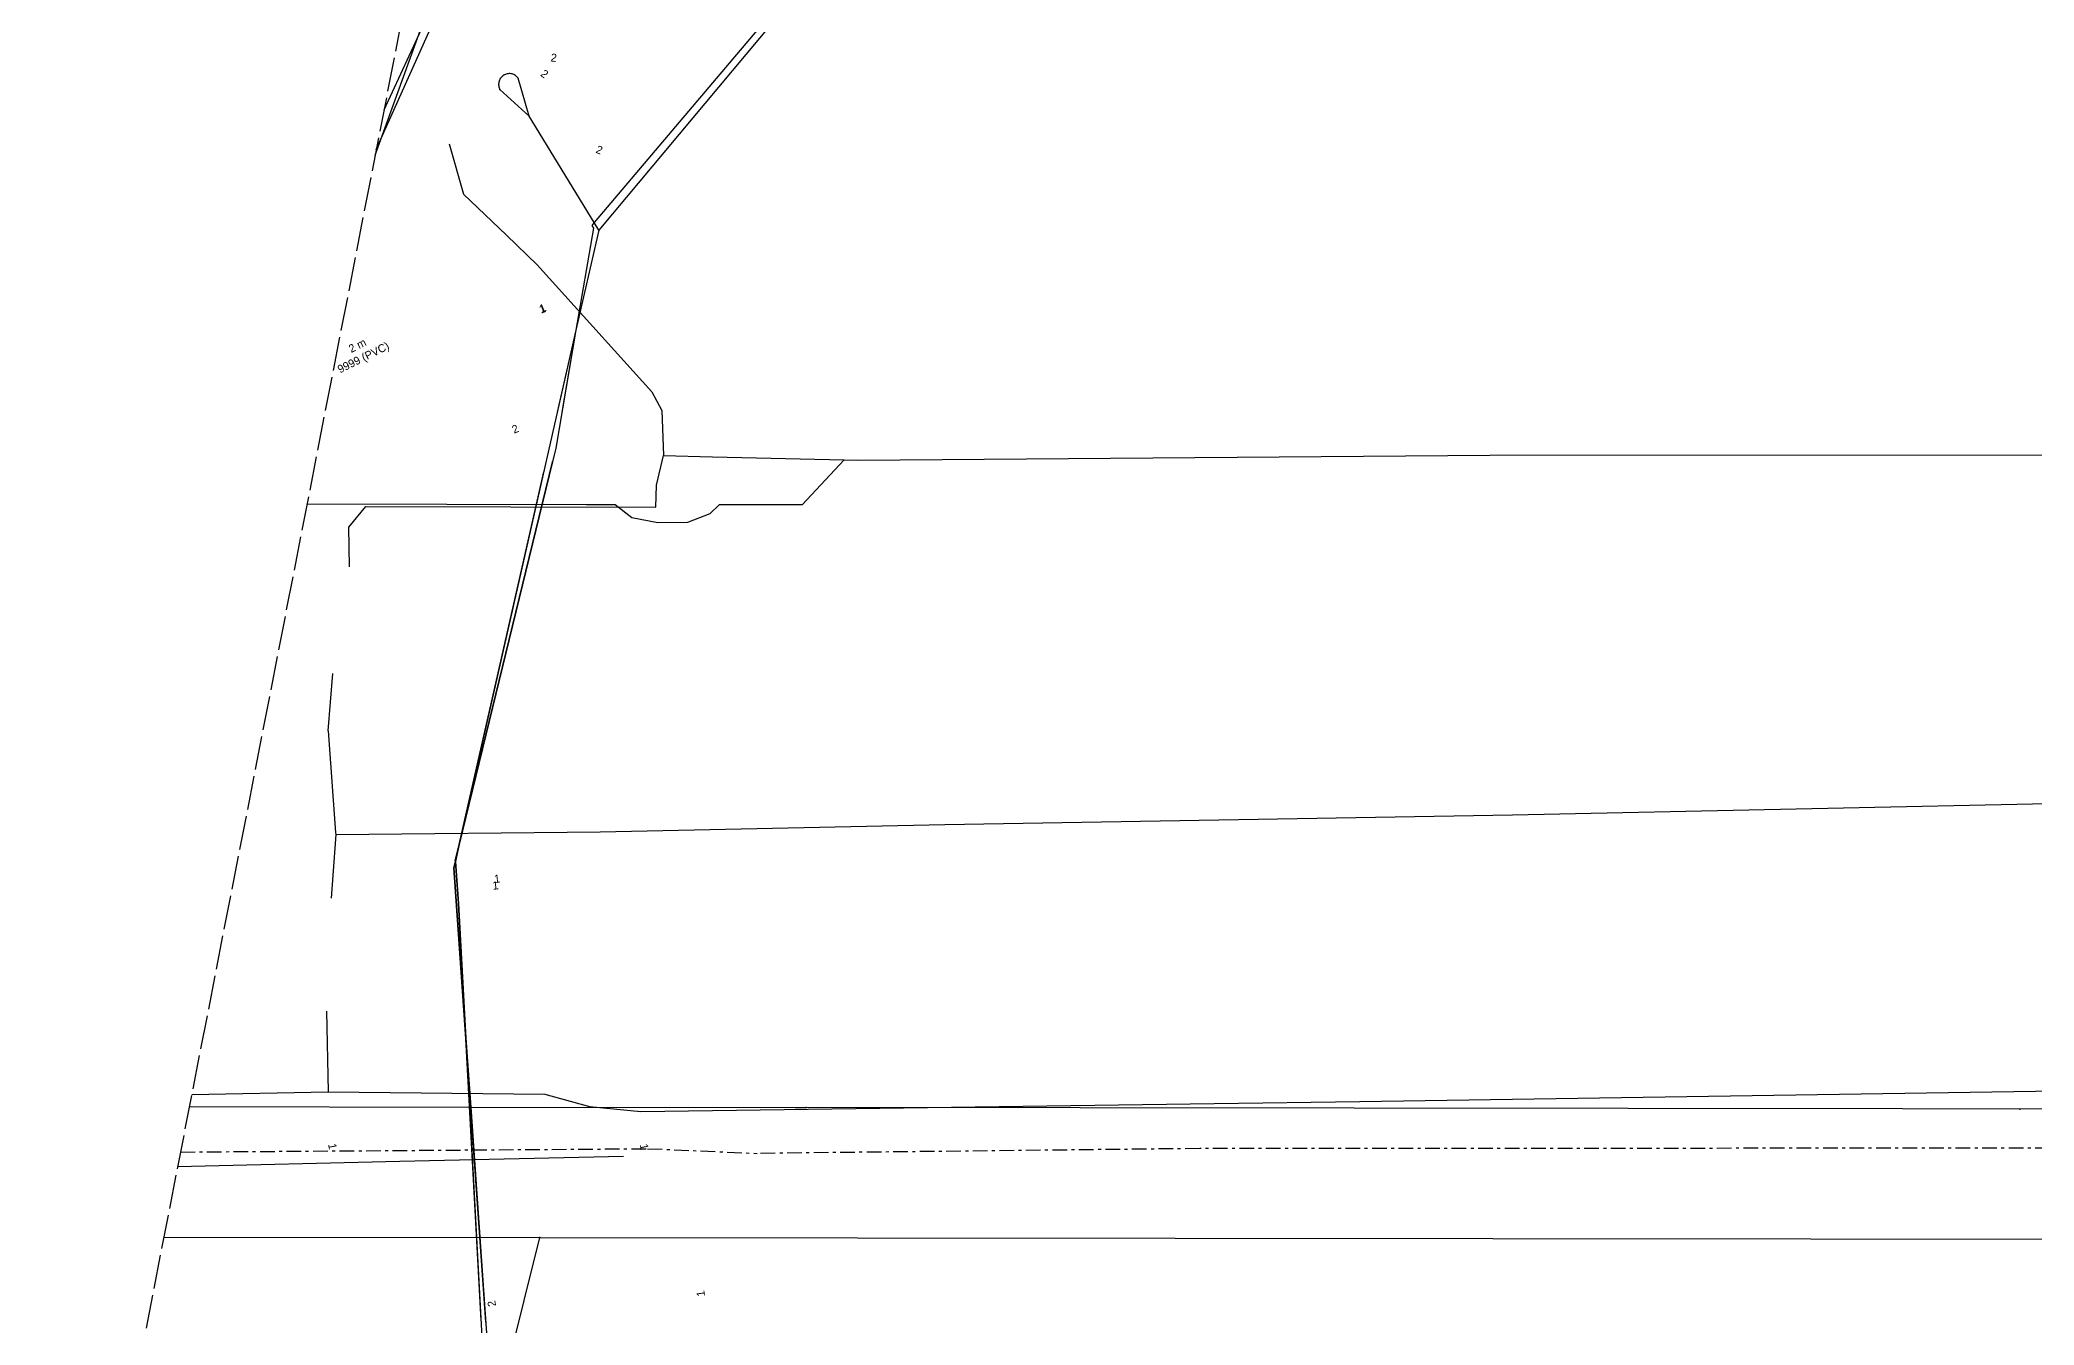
# Model space of a CAD drawing. Header units: metres. Extents: x -529 to 260, y -315 to 217.
# Drawn here: x -394.4 to -319.7, y 88.5 to 136.7 of the extents above; entities that cross this region are included whole.
import ezdxf

# ---------------------------------------------------------------- set-up
doc = ezdxf.new("R2010")
doc.units = ezdxf.units.M
doc.linetypes.add('DASHED', pattern=[1.524, 1.27, -0.254])
doc.linetypes.add('DISUSED', pattern=[0.9943, 0.55, -0.1666, 0.1111, -0.1666])
for name, color, linetype, true_color in [('GM0772_GWA_Appurtenance', 7, 'Continuous', 0xba38a8), ('GM0772_GWA_Rioolleiding', 7, 'Continuous', 0xba38a8), ('KA0000_OVG_Orientatiepolygoon', 7, 'Continuous', 0xff00ff), ('KL0004_DAT_Kabelbed', 7, 'Continuous', 0x00ff00), ('KL0004_DAT_Mantelbuis', 7, 'Continuous', 0x00ff00), ('KL0004_DAT_Telecommunicatiekabel', 7, 'Continuous', 0x00ff00), ('KL0004_ELS_Elektriciteitskabel', 7, 'Continuous', 0x960000), ('KL0004_ELS_Kabelbed', 7, 'Continuous', 0x960000), ('KL0004_ELS_Mantelbuis', 7, 'Continuous', 0x960000), ('KL0004_EMS_Elektriciteitskabel', 7, 'Continuous', 0xc80000), ('KL0004_EMS_Kabelbed', 7, 'Continuous', 0xc80000), ('KL0004_EMS_Mantelbuis', 7, 'Continuous', 0xc80000), ('KL1011_DAT_Annotatie', 7, 'Continuous', 0xffffff), ('KL1031_ELS_Elektriciteitskabel', 7, 'Continuous', 0x960000), ('KL1051_DAT_Annotatie', 7, 'Continuous', 0xffffff), ('KL1051_DAT_Appurtenance', 7, 'Continuous', 0x00ff00), ('KL1051_DAT_Kabelbed', 7, 'Continuous', 0x00ff00), ('KL1051_DAT_Mantelbuis', 7, 'Continuous', 0x00ff00)]:
    doc.layers.add(name, color=color, linetype=linetype, true_color=true_color)

msp = doc.modelspace()

# ---------------------------------------------------------------- linework, layer by layer
at = {"layer": 'GM0772_GWA_Appurtenance'}
msp.add_point((-375.684, 91.781), dxfattribs=at)
at = {"layer": 'GM0772_GWA_Rioolleiding', "linetype": 'CONTINUOUS'}
for points in [[(-381.863, 132.345), (-368.441, 169.453)], [(-389.784, 91.795), (-375.684, 91.781)], [(-378.628, 79.984), (-375.684, 91.781)], [(-375.684, 91.781), (-292.329, 91.698)]]:
    msp.add_lwpolyline(points, dxfattribs=at)
at = {"layer": 'KA0000_OVG_Orientatiepolygoon', "linetype": 'DASHED'}
msp.add_lwpolyline([(212.467, 216.691), (-371.799, 183.859), (-469.178, -314.621), (251.501, 5.16), (212.467, 216.691)], close=True, dxfattribs=at)
at = {"layer": 'KL0004_DAT_Kabelbed', "linetype": 'CONTINUOUS'}
for points in [[(-388.738, 97.15), (-383.624, 97.25)], [(-383.624, 97.25), (-375.5, 97.152), (-373.831, 96.693), (-371.905, 96.506), (-350.417, 96.802), (-344.952, 96.877), (-317.995, 97.297)]]:
    msp.add_lwpolyline(points, dxfattribs=at)
at = {"layer": 'KL0004_DAT_Mantelbuis', "linetype": 'CONTINUOUS'}
for points in [[(-388.738, 97.15), (-383.624, 97.25)], [(-383.624, 97.25), (-375.5, 97.152), (-373.831, 96.693), (-371.905, 96.506), (-350.417, 96.802), (-344.952, 96.877), (-317.995, 97.297)]]:
    msp.add_lwpolyline(points, dxfattribs=at)
at = {"layer": 'KL0004_DAT_Telecommunicatiekabel', "linetype": 'CONTINUOUS'}
for points in [[(-388.738, 97.15), (-383.624, 97.25)], [(-388.738, 97.15), (-383.624, 97.25)], [(-388.738, 97.15), (-383.624, 97.25)], [(-388.738, 97.15), (-383.624, 97.25)], [(-388.738, 97.15), (-383.624, 97.25)], [(-388.738, 97.15), (-383.624, 97.25)], [(-388.738, 97.15), (-383.624, 97.25)], [(-388.738, 97.15), (-383.624, 97.25)], [(-388.738, 97.15), (-383.624, 97.25)], [(-388.738, 97.15), (-383.624, 97.25)], [(-388.738, 97.15), (-383.624, 97.25)], [(-388.738, 97.15), (-383.624, 97.25)], [(-388.738, 97.15), (-383.624, 97.25)], [(-388.738, 97.15), (-383.624, 97.25)], [(-388.738, 97.15), (-383.624, 97.25)], [(-388.738, 97.15), (-383.624, 97.25)], [(-388.738, 97.15), (-383.624, 97.25)], [(-388.738, 97.15), (-383.624, 97.25)], [(-388.738, 97.15), (-383.624, 97.25)], [(-388.738, 97.15), (-383.624, 97.25)], [(-388.738, 97.15), (-383.624, 97.25)], [(-388.738, 97.15), (-383.624, 97.25)], [(-388.738, 97.15), (-383.624, 97.25)], [(-388.738, 97.15), (-383.624, 97.25)], [(-388.738, 97.15), (-383.624, 97.25)], [(-388.738, 97.15), (-383.624, 97.25)], [(-383.624, 97.25), (-375.5, 97.152), (-373.831, 96.693), (-371.905, 96.506), (-350.417, 96.802), (-344.952, 96.877), (-317.995, 97.297)], [(-383.624, 97.25), (-375.5, 97.152), (-373.831, 96.693), (-371.905, 96.506), (-350.417, 96.802), (-344.952, 96.877), (-317.995, 97.297)], [(-383.624, 97.25), (-375.5, 97.152), (-373.831, 96.693), (-371.905, 96.506), (-350.417, 96.802), (-344.952, 96.877), (-317.995, 97.297)], [(-383.624, 97.25), (-375.5, 97.152), (-373.831, 96.693), (-371.905, 96.506), (-350.417, 96.802), (-344.952, 96.877), (-317.995, 97.297)], [(-383.624, 97.25), (-375.5, 97.152), (-373.831, 96.693), (-371.905, 96.506), (-350.417, 96.802), (-344.952, 96.877), (-317.995, 97.297)], [(-383.624, 97.25), (-375.5, 97.152), (-373.831, 96.693), (-371.905, 96.506), (-350.417, 96.802), (-344.952, 96.877), (-317.995, 97.297)], [(-383.624, 97.25), (-375.5, 97.152), (-373.831, 96.693), (-371.905, 96.506), (-350.417, 96.802), (-344.952, 96.877), (-317.995, 97.297)], [(-383.624, 97.25), (-375.5, 97.152), (-373.831, 96.693), (-371.905, 96.506), (-350.417, 96.802), (-344.952, 96.877), (-317.995, 97.297)], [(-383.624, 97.25), (-375.5, 97.152), (-373.831, 96.693), (-371.905, 96.506), (-350.417, 96.802), (-344.952, 96.877), (-317.995, 97.297)], [(-383.624, 97.25), (-375.5, 97.152), (-373.831, 96.693), (-371.905, 96.506), (-350.417, 96.802), (-344.952, 96.877), (-317.995, 97.297)], [(-383.624, 97.25), (-375.5, 97.152), (-373.831, 96.693), (-371.905, 96.506), (-350.417, 96.802), (-344.952, 96.877), (-317.995, 97.297)], [(-383.624, 97.25), (-375.5, 97.152), (-373.831, 96.693), (-371.905, 96.506), (-350.417, 96.802), (-344.952, 96.877), (-317.995, 97.297)], [(-383.624, 97.25), (-375.5, 97.152), (-373.831, 96.693), (-371.905, 96.506), (-350.417, 96.802), (-344.952, 96.877), (-317.995, 97.297)], [(-383.624, 97.25), (-375.5, 97.152), (-373.831, 96.693), (-371.905, 96.506), (-350.417, 96.802), (-344.952, 96.877), (-317.995, 97.297)], [(-383.624, 97.25), (-375.5, 97.152), (-373.831, 96.693), (-371.905, 96.506), (-350.417, 96.802), (-344.952, 96.877), (-317.995, 97.297)], [(-383.624, 97.25), (-375.5, 97.152), (-373.831, 96.693), (-371.905, 96.506), (-350.417, 96.802), (-344.952, 96.877), (-317.995, 97.297)], [(-383.624, 97.25), (-375.5, 97.152), (-373.831, 96.693), (-371.905, 96.506), (-350.417, 96.802), (-344.952, 96.877), (-317.995, 97.297)], [(-383.624, 97.25), (-375.5, 97.152), (-373.831, 96.693), (-371.905, 96.506), (-350.417, 96.802), (-344.952, 96.877), (-317.995, 97.297)], [(-383.624, 97.25), (-375.5, 97.152), (-373.831, 96.693), (-371.905, 96.506), (-350.417, 96.802), (-344.952, 96.877), (-317.995, 97.297)], [(-383.624, 97.25), (-375.5, 97.152), (-373.831, 96.693), (-371.905, 96.506), (-350.417, 96.802), (-344.952, 96.877), (-317.995, 97.297)], [(-383.624, 97.25), (-375.5, 97.152), (-373.831, 96.693), (-371.905, 96.506), (-350.417, 96.802), (-344.952, 96.877), (-317.995, 97.297)], [(-383.624, 97.25), (-375.5, 97.152), (-373.831, 96.693), (-371.905, 96.506), (-350.417, 96.802), (-344.952, 96.877), (-317.995, 97.297)], [(-383.624, 97.25), (-375.5, 97.152), (-373.831, 96.693), (-371.905, 96.506), (-350.417, 96.802), (-344.952, 96.877), (-317.995, 97.297)], [(-383.624, 97.25), (-375.5, 97.152), (-373.831, 96.693), (-371.905, 96.506), (-350.417, 96.802), (-344.952, 96.877), (-317.995, 97.297)], [(-383.624, 97.25), (-375.5, 97.152), (-373.831, 96.693), (-371.905, 96.506), (-350.417, 96.802), (-344.952, 96.877), (-317.995, 97.297)], [(-383.624, 97.25), (-375.5, 97.152), (-373.831, 96.693), (-371.905, 96.506), (-350.417, 96.802), (-344.952, 96.877), (-317.995, 97.297)]]:
    msp.add_lwpolyline(points, dxfattribs=at)
at = {"layer": 'KL0004_ELS_Elektriciteitskabel', "linetype": 'CONTINUOUS'}
for points in [[(-379.09, 132.777), (-378.548, 130.886), (-376.932, 129.351), (-375.788, 128.237), (-375.106, 127.477)], [(-375.106, 127.477), (-371.486, 123.486), (-371.11, 122.779), (-371.054, 121.089)], [(-364.281, 120.928), (-363.771, 120.915), (-340.074, 121.102), (-317.939, 121.12)], [(-364.281, 120.928), (-363.771, 120.915), (-340.074, 121.102), (-317.939, 121.12)], [(-364.281, 120.928), (-363.771, 120.915), (-340.074, 121.102), (-317.939, 121.12)], [(-364.281, 120.928), (-363.771, 120.915), (-340.074, 121.102), (-317.939, 121.12)], [(-364.281, 120.928), (-363.771, 120.915), (-340.074, 121.102), (-317.939, 121.12)], [(-364.281, 120.928), (-363.771, 120.915), (-340.074, 121.102), (-317.939, 121.12)], [(-364.281, 120.928), (-363.771, 120.915), (-340.074, 121.102), (-317.939, 121.12)], [(-364.281, 120.928), (-363.771, 120.915), (-340.074, 121.102), (-317.939, 121.12)], [(-364.281, 120.928), (-363.771, 120.915), (-340.074, 121.102), (-317.939, 121.12)], [(-364.281, 120.928), (-363.771, 120.915), (-340.074, 121.102), (-317.939, 121.12)], [(-364.281, 120.928), (-363.771, 120.915), (-340.074, 121.102), (-317.939, 121.12)], [(-364.281, 120.928), (-363.771, 120.915), (-340.074, 121.102), (-317.939, 121.12)], [(-364.281, 120.928), (-363.771, 120.915), (-340.074, 121.102), (-317.939, 121.12)], [(-364.281, 120.928), (-363.771, 120.915), (-340.074, 121.102), (-317.939, 121.12)], [(-364.281, 120.928), (-363.771, 120.915), (-340.074, 121.102), (-317.939, 121.12)], [(-364.281, 120.928), (-363.771, 120.915), (-340.074, 121.102), (-317.939, 121.12)], [(-371.312, 119.986), (-371.054, 121.089)], [(-371.054, 121.089), (-369.213, 121.046), (-364.281, 120.928)], [(-371.054, 121.089), (-369.213, 121.046), (-364.281, 120.928)], [(-371.054, 121.089), (-369.213, 121.046), (-364.281, 120.928)], [(-371.054, 121.089), (-369.213, 121.046), (-364.281, 120.928)], [(-364.281, 120.928), (-365.856, 119.245)], [(-364.281, 120.928), (-365.856, 119.245)], [(-364.281, 120.928), (-365.856, 119.245)], [(-364.281, 120.928), (-365.856, 119.245)], [(-364.281, 120.928), (-365.856, 119.245)], [(-364.281, 120.928), (-365.856, 119.245)], [(-364.281, 120.928), (-365.856, 119.245)], [(-364.281, 120.928), (-365.856, 119.245)], [(-364.281, 120.928), (-365.856, 119.245)], [(-364.281, 120.928), (-365.856, 119.245)], [(-364.281, 120.928), (-365.856, 119.245)], [(-364.281, 120.928), (-365.856, 119.245)], [(-364.281, 120.928), (-365.856, 119.245)], [(-364.281, 120.928), (-365.856, 119.245)], [(-364.281, 120.928), (-365.856, 119.245)], [(-364.281, 120.928), (-365.856, 119.245)], [(-382.212, 119.183), (-371.343, 119.156), (-371.312, 119.986)], [(-382.212, 119.183), (-371.343, 119.156), (-371.312, 119.986)], [(-384.415, 119.282), (-373.94, 119.261)], [(-384.415, 119.282), (-373.94, 119.261)], [(-384.415, 119.282), (-373.94, 119.261)], [(-384.415, 119.282), (-373.94, 119.261)], [(-384.415, 119.282), (-373.94, 119.261)], [(-384.415, 119.282), (-373.94, 119.261)], [(-384.415, 119.282), (-373.94, 119.261)], [(-384.415, 119.282), (-373.94, 119.261)], [(-384.415, 119.282), (-373.94, 119.261)], [(-384.415, 119.282), (-373.94, 119.261)], [(-384.415, 119.282), (-373.94, 119.261)], [(-384.415, 119.282), (-373.94, 119.261)], [(-384.415, 119.282), (-373.94, 119.261)], [(-384.415, 119.282), (-373.94, 119.261)], [(-384.415, 119.282), (-373.94, 119.261)], [(-384.415, 119.282), (-373.94, 119.261)], [(-382.829, 116.919), (-382.845, 118.406), (-382.212, 119.183)], [(-373.94, 119.261), (-372.867, 119.259), (-372.235, 118.766), (-371.266, 118.589), (-370.144, 118.599), (-369.305, 118.918), (-368.961, 119.251)], [(-373.94, 119.261), (-372.867, 119.259), (-372.235, 118.766), (-371.266, 118.589), (-370.144, 118.599), (-369.305, 118.918), (-368.961, 119.251)], [(-373.94, 119.261), (-372.867, 119.259), (-372.235, 118.766), (-371.266, 118.589), (-370.144, 118.599), (-369.305, 118.918), (-368.961, 119.251)], [(-373.94, 119.261), (-372.867, 119.259), (-372.235, 118.766), (-371.266, 118.589), (-370.144, 118.599), (-369.305, 118.918), (-368.961, 119.251)], [(-373.94, 119.261), (-372.867, 119.259), (-372.235, 118.766), (-371.266, 118.589), (-370.144, 118.599), (-369.305, 118.918), (-368.961, 119.251)], [(-373.94, 119.261), (-372.867, 119.259), (-372.235, 118.766), (-371.266, 118.589), (-370.144, 118.599), (-369.305, 118.918), (-368.961, 119.251)], [(-373.94, 119.261), (-372.867, 119.259), (-372.235, 118.766), (-371.266, 118.589), (-370.144, 118.599), (-369.305, 118.918), (-368.961, 119.251)], [(-373.94, 119.261), (-372.867, 119.259), (-372.235, 118.766), (-371.266, 118.589), (-370.144, 118.599), (-369.305, 118.918), (-368.961, 119.251)], [(-373.94, 119.261), (-372.867, 119.259), (-372.235, 118.766), (-371.266, 118.589), (-370.144, 118.599), (-369.305, 118.918), (-368.961, 119.251)], [(-373.94, 119.261), (-372.867, 119.259), (-372.235, 118.766), (-371.266, 118.589), (-370.144, 118.599), (-369.305, 118.918), (-368.961, 119.251)], [(-373.94, 119.261), (-372.867, 119.259), (-372.235, 118.766), (-371.266, 118.589), (-370.144, 118.599), (-369.305, 118.918), (-368.961, 119.251)], [(-373.94, 119.261), (-372.867, 119.259), (-372.235, 118.766), (-371.266, 118.589), (-370.144, 118.599), (-369.305, 118.918), (-368.961, 119.251)], [(-373.94, 119.261), (-372.867, 119.259), (-372.235, 118.766), (-371.266, 118.589), (-370.144, 118.599), (-369.305, 118.918), (-368.961, 119.251)], [(-373.94, 119.261), (-372.867, 119.259), (-372.235, 118.766), (-371.266, 118.589), (-370.144, 118.599), (-369.305, 118.918), (-368.961, 119.251)], [(-373.94, 119.261), (-372.867, 119.259), (-372.235, 118.766), (-371.266, 118.589), (-370.144, 118.599), (-369.305, 118.918), (-368.961, 119.251)], [(-373.94, 119.261), (-372.867, 119.259), (-372.235, 118.766), (-371.266, 118.589), (-370.144, 118.599), (-369.305, 118.918), (-368.961, 119.251)], [(-365.856, 119.245), (-368.961, 119.251)], [(-365.856, 119.245), (-368.961, 119.251)], [(-365.856, 119.245), (-368.961, 119.251)], [(-365.856, 119.245), (-368.961, 119.251)], [(-365.856, 119.245), (-368.961, 119.251)], [(-365.856, 119.245), (-368.961, 119.251)], [(-365.856, 119.245), (-368.961, 119.251)], [(-365.856, 119.245), (-368.961, 119.251)], [(-365.856, 119.245), (-368.961, 119.251)], [(-365.856, 119.245), (-368.961, 119.251)], [(-365.856, 119.245), (-368.961, 119.251)], [(-365.856, 119.245), (-368.961, 119.251)], [(-365.856, 119.245), (-368.961, 119.251)], [(-365.856, 119.245), (-368.961, 119.251)], [(-365.856, 119.245), (-368.961, 119.251)], [(-365.856, 119.245), (-368.961, 119.251)], [(-383.627, 110.777), (-383.444, 112.929)], [(-383.627, 110.777), (-383.345, 106.958), (-383.341, 106.883)], [(-383.627, 110.777), (-383.345, 106.958), (-383.341, 106.883)], [(-383.341, 106.883), (-373.422, 106.988), (-360.507, 107.266), (-339.225, 107.624), (-317.969, 108.071)], [(-383.341, 106.883), (-373.422, 106.988), (-360.507, 107.266), (-339.225, 107.624), (-317.969, 108.071)], [(-383.341, 106.883), (-373.422, 106.988), (-360.507, 107.266), (-339.225, 107.624), (-317.969, 108.071)], [(-383.341, 106.883), (-373.422, 106.988), (-360.507, 107.266), (-339.225, 107.624), (-317.969, 108.071)], [(-383.341, 106.883), (-383.512, 104.497)], [(-383.683, 100.262), (-383.624, 97.25)], [(-388.738, 97.15), (-383.624, 97.25)], [(-388.738, 97.15), (-383.624, 97.25)], [(-388.738, 97.15), (-383.624, 97.25)], [(-388.738, 97.15), (-383.624, 97.25)], [(-388.738, 97.15), (-383.624, 97.25)], [(-388.738, 97.15), (-383.624, 97.25)], [(-388.738, 97.15), (-383.624, 97.25)], [(-388.738, 97.15), (-383.624, 97.25)], [(-388.738, 97.15), (-383.624, 97.25)], [(-388.738, 97.15), (-383.624, 97.25)], [(-388.738, 97.15), (-383.624, 97.25)], [(-388.738, 97.15), (-383.624, 97.25)], [(-388.738, 97.15), (-383.624, 97.25)], [(-388.738, 97.15), (-383.624, 97.25)], [(-388.738, 97.15), (-383.624, 97.25)], [(-388.738, 97.15), (-383.624, 97.25)], [(-383.624, 97.25), (-375.5, 97.152), (-373.831, 96.693), (-371.905, 96.506), (-350.417, 96.802), (-344.952, 96.877), (-317.995, 97.297)], [(-383.624, 97.25), (-375.5, 97.152), (-373.831, 96.693), (-371.905, 96.506), (-350.417, 96.802), (-344.952, 96.877), (-317.995, 97.297)], [(-383.624, 97.25), (-375.5, 97.152), (-373.831, 96.693), (-371.905, 96.506), (-350.417, 96.802), (-344.952, 96.877), (-317.995, 97.297)], [(-383.624, 97.25), (-375.5, 97.152), (-373.831, 96.693), (-371.905, 96.506), (-350.417, 96.802), (-344.952, 96.877), (-317.995, 97.297)], [(-383.624, 97.25), (-375.5, 97.152), (-373.831, 96.693), (-371.905, 96.506), (-350.417, 96.802), (-344.952, 96.877), (-317.995, 97.297)], [(-383.624, 97.25), (-375.5, 97.152), (-373.831, 96.693), (-371.905, 96.506), (-350.417, 96.802), (-344.952, 96.877), (-317.995, 97.297)], [(-383.624, 97.25), (-375.5, 97.152), (-373.831, 96.693), (-371.905, 96.506), (-350.417, 96.802), (-344.952, 96.877), (-317.995, 97.297)], [(-383.624, 97.25), (-375.5, 97.152), (-373.831, 96.693), (-371.905, 96.506), (-350.417, 96.802), (-344.952, 96.877), (-317.995, 97.297)], [(-383.624, 97.25), (-375.5, 97.152), (-373.831, 96.693), (-371.905, 96.506), (-350.417, 96.802), (-344.952, 96.877), (-317.995, 97.297)], [(-383.624, 97.25), (-375.5, 97.152), (-373.831, 96.693), (-371.905, 96.506), (-350.417, 96.802), (-344.952, 96.877), (-317.995, 97.297)], [(-383.624, 97.25), (-375.5, 97.152), (-373.831, 96.693), (-371.905, 96.506), (-350.417, 96.802), (-344.952, 96.877), (-317.995, 97.297)], [(-383.624, 97.25), (-375.5, 97.152), (-373.831, 96.693), (-371.905, 96.506), (-350.417, 96.802), (-344.952, 96.877), (-317.995, 97.297)], [(-383.624, 97.25), (-375.5, 97.152), (-373.831, 96.693), (-371.905, 96.506), (-350.417, 96.802), (-344.952, 96.877), (-317.995, 97.297)], [(-383.624, 97.25), (-375.5, 97.152), (-373.831, 96.693), (-371.905, 96.506), (-350.417, 96.802), (-344.952, 96.877), (-317.995, 97.297)], [(-383.624, 97.25), (-375.5, 97.152), (-373.831, 96.693), (-371.905, 96.506), (-350.417, 96.802), (-344.952, 96.877), (-317.995, 97.297)], [(-383.624, 97.25), (-375.5, 97.152), (-373.831, 96.693), (-371.905, 96.506), (-350.417, 96.802), (-344.952, 96.877), (-317.995, 97.297)], [(-383.624, 97.25), (-375.5, 97.152), (-373.831, 96.693), (-371.905, 96.506), (-350.417, 96.802), (-344.952, 96.877), (-317.995, 97.297)], [(-383.624, 97.25), (-375.5, 97.152), (-373.831, 96.693), (-371.905, 96.506), (-350.417, 96.802), (-344.952, 96.877), (-317.995, 97.297)], [(-380.936, 94.629), (-389.268, 94.435)], [(-380.936, 94.629), (-389.268, 94.435)], [(-372.558, 94.823), (-380.936, 94.629)], [(-372.558, 94.823), (-380.936, 94.629)]]:
    msp.add_lwpolyline(points, dxfattribs=at)
at = {"layer": 'KL0004_ELS_Kabelbed', "linetype": 'CONTINUOUS'}
for points in [[(-379.09, 132.777), (-378.548, 130.886), (-376.932, 129.351), (-375.788, 128.237), (-375.106, 127.477)], [(-375.106, 127.477), (-371.486, 123.486), (-371.11, 122.779), (-371.054, 121.089)], [(-364.281, 120.928), (-363.771, 120.915), (-340.074, 121.102), (-317.939, 121.12)], [(-371.312, 119.986), (-371.054, 121.089)], [(-371.054, 121.089), (-369.213, 121.046), (-364.281, 120.928)], [(-364.281, 120.928), (-365.856, 119.245)], [(-382.212, 119.183), (-371.343, 119.156), (-371.312, 119.986)], [(-384.415, 119.282), (-373.94, 119.261)], [(-382.829, 116.919), (-382.845, 118.406), (-382.212, 119.183)], [(-373.94, 119.261), (-372.867, 119.259), (-372.235, 118.766), (-371.266, 118.589), (-370.144, 118.599), (-369.305, 118.918), (-368.961, 119.251)], [(-365.856, 119.245), (-368.961, 119.251)], [(-383.627, 110.777), (-383.444, 112.929)], [(-383.627, 110.777), (-383.345, 106.958), (-383.341, 106.883)], [(-383.341, 106.883), (-373.422, 106.988), (-360.507, 107.266), (-339.225, 107.624), (-317.969, 108.071)], [(-383.341, 106.883), (-383.512, 104.497)], [(-383.683, 100.262), (-383.624, 97.25)], [(-388.738, 97.15), (-383.624, 97.25)], [(-383.624, 97.25), (-375.5, 97.152), (-373.831, 96.693), (-371.905, 96.506), (-350.417, 96.802), (-344.952, 96.877), (-317.995, 97.297)], [(-380.936, 94.629), (-389.268, 94.435)], [(-372.558, 94.823), (-380.936, 94.629)]]:
    msp.add_lwpolyline(points, dxfattribs=at)
at = {"layer": 'KL0004_ELS_Mantelbuis', "linetype": 'CONTINUOUS'}
for points in [[(-364.281, 120.928), (-363.771, 120.915), (-340.074, 121.102), (-317.939, 121.12)], [(-371.054, 121.089), (-369.213, 121.046), (-364.281, 120.928)], [(-364.281, 120.928), (-365.856, 119.245)], [(-382.212, 119.183), (-371.343, 119.156), (-371.312, 119.986)], [(-384.415, 119.282), (-373.94, 119.261)], [(-373.94, 119.261), (-372.867, 119.259), (-372.235, 118.766), (-371.266, 118.589), (-370.144, 118.599), (-369.305, 118.918), (-368.961, 119.251)], [(-365.856, 119.245), (-368.961, 119.251)], [(-383.627, 110.777), (-383.345, 106.958), (-383.341, 106.883)], [(-383.341, 106.883), (-373.422, 106.988), (-360.507, 107.266), (-339.225, 107.624), (-317.969, 108.071)], [(-388.738, 97.15), (-383.624, 97.25)], [(-383.624, 97.25), (-375.5, 97.152), (-373.831, 96.693), (-371.905, 96.506), (-350.417, 96.802), (-344.952, 96.877), (-317.995, 97.297)], [(-380.936, 94.629), (-389.268, 94.435)], [(-372.558, 94.823), (-380.936, 94.629)]]:
    msp.add_lwpolyline(points, dxfattribs=at)
at = {"layer": 'KL0004_EMS_Elektriciteitskabel', "linetype": 'CONTINUOUS'}
for points in [[(-364.281, 120.928), (-363.771, 120.915), (-340.074, 121.102), (-317.939, 121.12)], [(-364.281, 120.928), (-363.771, 120.915), (-340.074, 121.102), (-317.939, 121.12)], [(-364.281, 120.928), (-365.856, 119.245)], [(-364.281, 120.928), (-365.856, 119.245)], [(-384.415, 119.282), (-373.94, 119.261)], [(-384.415, 119.282), (-373.94, 119.261)], [(-373.94, 119.261), (-372.867, 119.259), (-372.235, 118.766), (-371.266, 118.589), (-370.144, 118.599), (-369.305, 118.918), (-368.961, 119.251)], [(-373.94, 119.261), (-372.867, 119.259), (-372.235, 118.766), (-371.266, 118.589), (-370.144, 118.599), (-369.305, 118.918), (-368.961, 119.251)], [(-365.856, 119.245), (-368.961, 119.251)], [(-365.856, 119.245), (-368.961, 119.251)], [(-388.738, 97.15), (-383.624, 97.25)], [(-388.738, 97.15), (-383.624, 97.25)], [(-383.624, 97.25), (-375.5, 97.152), (-373.831, 96.693), (-371.905, 96.506), (-350.417, 96.802), (-344.952, 96.877), (-317.995, 97.297)], [(-383.624, 97.25), (-375.5, 97.152), (-373.831, 96.693), (-371.905, 96.506), (-350.417, 96.802), (-344.952, 96.877), (-317.995, 97.297)]]:
    msp.add_lwpolyline(points, dxfattribs=at)
at = {"layer": 'KL0004_EMS_Kabelbed', "linetype": 'CONTINUOUS'}
for points in [[(-364.281, 120.928), (-363.771, 120.915), (-340.074, 121.102), (-317.939, 121.12)], [(-364.281, 120.928), (-365.856, 119.245)], [(-384.415, 119.282), (-373.94, 119.261)], [(-373.94, 119.261), (-372.867, 119.259), (-372.235, 118.766), (-371.266, 118.589), (-370.144, 118.599), (-369.305, 118.918), (-368.961, 119.251)], [(-365.856, 119.245), (-368.961, 119.251)], [(-388.738, 97.15), (-383.624, 97.25)], [(-383.624, 97.25), (-375.5, 97.152), (-373.831, 96.693), (-371.905, 96.506), (-350.417, 96.802), (-344.952, 96.877), (-317.995, 97.297)]]:
    msp.add_lwpolyline(points, dxfattribs=at)
at = {"layer": 'KL0004_EMS_Mantelbuis', "linetype": 'CONTINUOUS'}
for points in [[(-364.281, 120.928), (-363.771, 120.915), (-340.074, 121.102), (-317.939, 121.12)], [(-364.281, 120.928), (-365.856, 119.245)], [(-384.415, 119.282), (-373.94, 119.261)], [(-373.94, 119.261), (-372.867, 119.259), (-372.235, 118.766), (-371.266, 118.589), (-370.144, 118.599), (-369.305, 118.918), (-368.961, 119.251)], [(-365.856, 119.245), (-368.961, 119.251)], [(-388.738, 97.15), (-383.624, 97.25)], [(-383.624, 97.25), (-375.5, 97.152), (-373.831, 96.693), (-371.905, 96.506), (-350.417, 96.802), (-344.952, 96.877), (-317.995, 97.297)]]:
    msp.add_lwpolyline(points, dxfattribs=at)
at = {"layer": 'KL1031_ELS_Elektriciteitskabel', "linetype": 'DISUSED'}
for points in [[(-389.16, 94.989), (-371.647, 95.114), (-367.548, 94.936)], [(234.612, 76.846), (181.482, 84.187), (174.352, 86.379), (171.338, 87.264), (169.516, 87.641), (166.976, 88.047), (164.457, 88.478), (161.538, 88.849), (157.644, 89.244), (153.36, 89.77), (151.294, 90.009), (142.823, 90.784), (140.838, 90.855), (36.8, 93.655), (26.115, 94.192), (-143.514, 94.721), (-186.431, 94.832), (-216.489, 95.172), (-226.907, 95), (-251.475, 95.159), (-350.955, 95.119), (-367.548, 94.936)]]:
    msp.add_lwpolyline(points, dxfattribs=at)
at = {"layer": 'KL1051_DAT_Appurtenance'}
for p in [(-377.185, 134.81), (-376.088, 133.808), (-373.483, 129.543), (-375.217, 120.853), (-365.704, 96.659), (-320.211, 96.601)]:
    msp.add_point(p, dxfattribs=at)
at = {"layer": 'KL1051_DAT_Kabelbed', "linetype": 'CONTINUOUS'}
for points in [[(-361.403, 144.293), (-361.865, 143.748), (-373.656, 129.826), (-373.745, 129.72), (-373.679, 129.62), (-374.334, 125.792), (-375.092, 121.368), (-378.709, 106.516), (-378.857, 105.912), (-378.855, 105.879), (-378.732, 104.304), (-378.461, 99.25), (-378.322, 96.676), (-377.847, 87.828)], [(-360.986, 144.485), (-373.483, 129.543)], [(-381.821, 132.557), (-378.137, 140.779), (-377.744, 141.656), (-377.644, 141.881), (-377.366, 142.5), (-377.22, 142.825), (-377.22, 142.825)], [(-381.529, 134.05), (-378.395, 140.814), (-378.012, 141.64), (-378.012, 141.64)], [(-376.088, 133.808), (-376.501, 135.233), (-376.522, 135.262), (-376.547, 135.289), (-376.573, 135.312), (-376.602, 135.334), (-376.632, 135.354), (-376.664, 135.37), (-376.697, 135.383), (-376.731, 135.393), (-376.767, 135.401), (-376.802, 135.405), (-376.838, 135.405), (-376.875, 135.404), (-376.909, 135.398), (-376.945, 135.39), (-376.979, 135.378), (-377.011, 135.363), (-377.042, 135.346), (-377.072, 135.325), (-377.1, 135.303), (-377.126, 135.278), (-377.149, 135.25), (-377.17, 135.222), (-377.188, 135.19), (-377.204, 135.157), (-377.215, 135.124), (-377.225, 135.089), (-377.231, 135.054), (-377.234, 135.017), (-377.233, 134.982), (-377.229, 134.946), (-377.223, 134.911), (-377.213, 134.876), (-377.2, 134.843), (-377.185, 134.81)], [(-376.088, 133.808), (-377.185, 134.81)], [(-373.483, 129.543), (-373.656, 129.826), (-376.088, 133.808)], [(-373.483, 129.543), (-374.334, 125.792), (-378.709, 106.516), (-378.855, 105.879), (-378.908, 105.643), (-378.461, 99.25), (-378.281, 96.675), (-377.661, 87.833), (-377.66, 87.821)], [(-373.483, 129.543), (-374.334, 125.791), (-375.033, 122.715)], [(-373.679, 129.62), (-374.334, 125.791), (-374.861, 122.719)], [(-377.716, 88.613), (-378.459, 99.236), (-378.908, 105.643), (-378.855, 105.879), (-378.709, 106.516), (-375.54, 120.481)], [(-377.892, 88.673), (-378.459, 99.236), (-378.732, 104.304), (-378.855, 105.879), (-378.857, 105.912), (-378.709, 106.516), (-375.217, 120.852)], [(-388.827, 96.691), (-378.322, 96.676), (-378.281, 96.675), (-366.121, 96.659), (-365.704, 96.659)], [(-232.173, 96.491), (-365.704, 96.659)]]:
    msp.add_lwpolyline(points, dxfattribs=at)
at = {"layer": 'KL1051_DAT_Mantelbuis', "linetype": 'CONTINUOUS'}
for points in [[(-373.483, 129.543), (-374.334, 125.791), (-375.033, 122.715)], [(-373.679, 129.62), (-374.334, 125.791), (-374.861, 122.719)], [(-377.716, 88.613), (-378.459, 99.236), (-378.908, 105.643), (-378.855, 105.879), (-378.709, 106.516), (-375.54, 120.481)], [(-377.892, 88.673), (-378.459, 99.236), (-378.732, 104.304), (-378.855, 105.879), (-378.857, 105.912), (-378.709, 106.516), (-375.217, 120.852)]]:
    msp.add_lwpolyline(points, dxfattribs=at)

# ---------------------------------------------------------------- texts
at = {"layer": 'KL1011_DAT_Annotatie', "insert": (-382.594, 125.352), "char_height": 0.3, "attachment_point": 2, "rotation": 26.363}
msp.add_mtext('2 m\\P9999 (PVC)', dxfattribs=at)
at = {"layer": 'KL1051_DAT_Annotatie', "char_height": 0.3, "attachment_point": 7}
for s, insert, rotation in [('2', (-375.298, 135.87), 352.363), ('2', (-375.692, 135.343), 323.163), ('2', (-373.616, 132.448), 339.363), ('1', (-375.649, 126.406), 20.463), ('1', (-375.623, 126.439), 23.563), ('2', (-376.652, 121.908), 23.563), ('1', (-377.447, 104.815), 6.763), ('1', (-377.387, 105.07), 6.263), ('1', (-383.627, 95.283), 280.763), ('1', (-371.943, 95.267), 280.763), ('1', (-369.498, 89.59), 97.163), ('2', (-377.324, 89.221), 100.763)]:
    msp.add_mtext(s, dxfattribs=dict(at, insert=insert, rotation=rotation))

doc.saveas('drawing.dxf')
